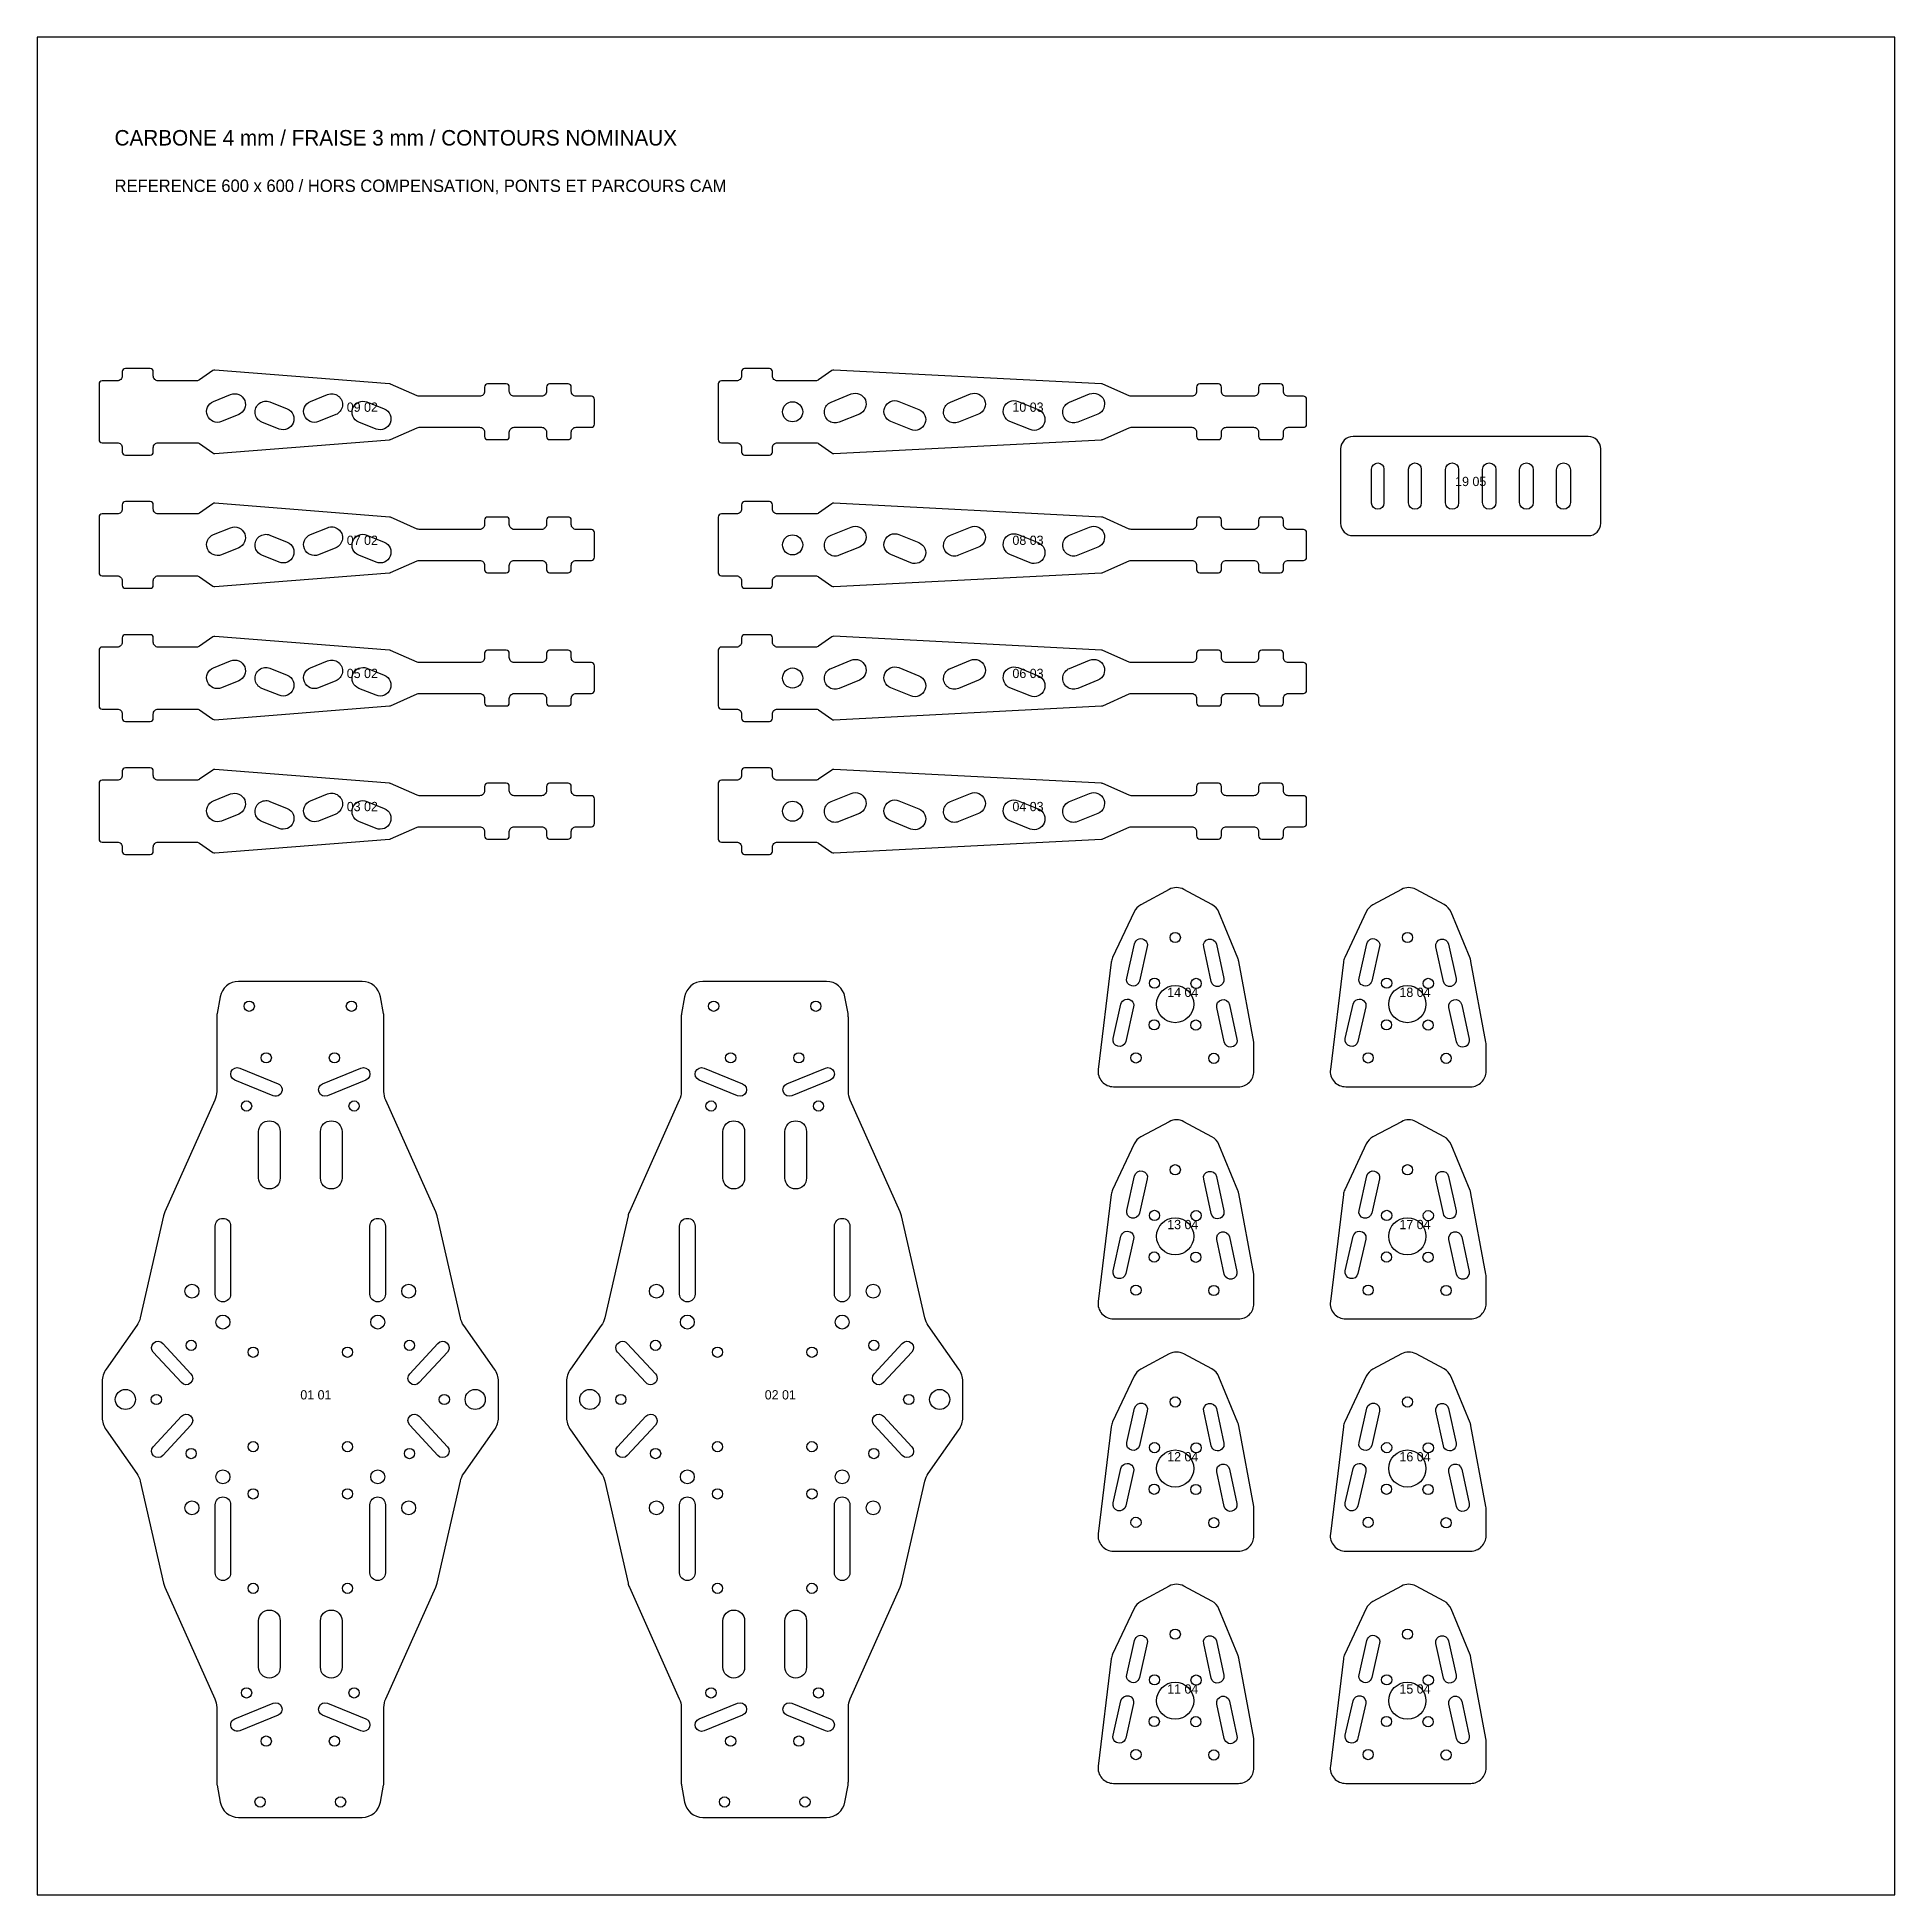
# Model space of a CAD drawing. Header units: millimetres. Extents: x 0 to 600, y 0 to 600.
import ezdxf

# ---------------------------------------------------------------- set-up
doc = ezdxf.new("R2010")
doc.units = ezdxf.units.MM
for name, color, linetype in [('ANNOTATIONS_NE_PAS_USINER', 3, 'Continuous'), ('DECOUPE', 7, 'Continuous'), ('PLAQUE_REFERENCE', 8, 'Continuous')]:
    doc.layers.add(name, color=color, linetype=linetype)

msp = doc.modelspace()

# ---------------------------------------------------------------- linework, layer by layer
at = {"layer": 'DECOUPE'}
for points in [[(20, 488), (20, 470, 0.414214), (21, 469), (25.9, 469, -0.414214), (27.5, 467.4), (27.5, 466, 0.414214), (28.5, 465), (36.5, 465, 0.414214), (37.5, 466), (37.5, 467.4, -0.414214), (39.1, 469), (51.5, 469, -0.153879), (52.41, 468.71), (56.71, 465.71, 0.174105), (57.36, 465.53), (113.83, 469.99, 0.085064), (114.16, 470.07), (122.69, 473.86, -0.104939), (123.34, 474), (142.9, 474, -0.414214), (144.5, 472.4), (144.5, 471, 0.414214), (145.5, 470), (151.5, 470, 0.414214), (152.5, 471), (152.5, 472.4, -0.414214), (154.1, 474), (162.9, 474, -0.414214), (164.5, 472.4), (164.5, 471, 0.414214), (165.5, 470), (171.5, 470, 0.414214), (172.5, 471), (172.5, 472.4, -0.414214), (174.1, 474), (179, 474, 0.414214), (180, 475), (180, 483, 0.414214), (179, 484), (174.1, 484, -0.414214), (172.5, 485.6), (172.5, 487, 0.414214), (171.5, 488), (165.5, 488, 0.414214), (164.5, 487), (164.5, 485.6, -0.414214), (162.9, 484), (154.1, 484, -0.414214), (152.5, 485.6), (152.5, 487, 0.414214), (151.5, 488), (145.5, 488, 0.414214), (144.5, 487), (144.5, 485.6, -0.414214), (142.9, 484), (123.34, 484, -0.104939), (122.69, 484.14), (114.16, 487.93, 0.085064), (113.83, 488.01), (57.36, 492.47, 0.174105), (56.71, 492.29), (52.41, 489.29, -0.153879), (51.5, 489), (39.1, 489, -0.414214), (37.5, 490.6), (37.5, 492, 0.414214), (36.5, 493), (28.5, 493, 0.414214), (27.5, 492), (27.5, 490.6, -0.414214), (25.9, 489), (21, 489, 0.414214)], [(220, 488), (220, 470, 0.414214), (221, 469), (225.9, 469, -0.414214), (227.5, 467.4), (227.5, 466, 0.414214), (228.5, 465), (236.5, 465, 0.414214), (237.5, 466), (237.5, 467.4, -0.414214), (239.1, 469), (251.5, 469, -0.153879), (252.41, 468.71), (256.72, 465.7, 0.167132), (257.34, 465.52), (343.81, 469.99, 0.091894), (344.17, 470.08), (352.69, 473.86, -0.104939), (353.34, 474), (372.9, 474, -0.414214), (374.5, 472.4), (374.5, 471, 0.414214), (375.5, 470), (381.5, 470, 0.414214), (382.5, 471), (382.5, 472.4, -0.414214), (384.1, 474), (392.9, 474, -0.414214), (394.5, 472.4), (394.5, 471, 0.414214), (395.5, 470), (401.5, 470, 0.414214), (402.5, 471), (402.5, 472.4, -0.414214), (404.1, 474), (409, 474, 0.414214), (410, 475), (410, 483, 0.414214), (409, 484), (404.1, 484, -0.414214), (402.5, 485.6), (402.5, 487, 0.414214), (401.5, 488), (395.5, 488, 0.414214), (394.5, 487), (394.5, 485.6, -0.414214), (392.9, 484), (384.1, 484, -0.414214), (382.5, 485.6), (382.5, 487, 0.414214), (381.5, 488), (375.5, 488, 0.414214), (374.5, 487), (374.5, 485.6, -0.414214), (372.9, 484), (353.34, 484, -0.104939), (352.69, 484.14), (344.17, 487.92, 0.091894), (343.81, 488.01), (257.34, 492.48, 0.167132), (256.72, 492.3), (252.41, 489.29, -0.153879), (251.5, 489), (239.1, 489, -0.414214), (237.5, 490.6), (237.5, 492, 0.414214), (236.5, 493), (228.5, 493, 0.414214), (227.5, 492), (227.5, 490.6, -0.414214), (225.9, 489), (221, 489, 0.414214)], [(65.09, 478.08), (59.53, 475.83, -1), (56.91, 482.32), (62.47, 484.57, -1)], [(78.14, 473.43), (72.57, 475.68, -1), (75.2, 482.17), (80.76, 479.92, -1)], [(96.43, 478.08), (90.86, 475.83, -1), (88.24, 482.32), (93.8, 484.57, -1)], [(109.47, 473.43), (103.91, 475.68, -1), (106.53, 482.17), (112.09, 479.92, -1)], [(265.56, 478.27), (259.07, 475.64, -1), (256.44, 482.13), (262.93, 484.76, -1)], [(282.18, 473.24), (275.69, 475.87, -1), (278.32, 482.36), (284.81, 479.73, -1)], [(304.06, 478.27), (297.57, 475.64, -1), (294.94, 482.13), (301.43, 484.76, -1)], [(320.68, 473.24), (314.19, 475.87, -1), (316.82, 482.36), (323.31, 479.73, -1)], [(342.56, 478.27), (336.07, 475.64, -1), (333.44, 482.13), (339.93, 484.76, -1)], [(421, 467), (421, 443, 0.414214), (425, 439), (501, 439, 0.414214), (505, 443), (505, 467, 0.414214), (501, 471), (425, 471, 0.414214)], [(435, 460.5), (435, 449.5, -1), (431, 449.5), (431, 460.5, -1)], [(447.05, 460.45), (447.05, 449.55, -1), (442.95, 449.55), (442.95, 460.45, -1)], [(459.1, 460.4), (459.1, 449.6, -1), (454.9, 449.6), (454.9, 460.4, -1)], [(471.15, 460.35), (471.15, 449.65, -1), (466.85, 449.65), (466.85, 460.35, -1)], [(483.2, 460.3), (483.2, 449.7, -1), (478.8, 449.7), (478.8, 460.3, -1)], [(495.25, 460.25), (495.25, 449.75, -1), (490.75, 449.75), (490.75, 460.25, -1)], [(20, 445), (20, 427, 0.414214), (21, 426), (25.9, 426, -0.414214), (27.5, 424.4), (27.5, 423, 0.414214), (28.5, 422), (36.5, 422, 0.414214), (37.5, 423), (37.5, 424.4, -0.414214), (39.1, 426), (51.5, 426, -0.153879), (52.41, 425.71), (56.71, 422.71, 0.174105), (57.36, 422.53), (113.83, 426.99, 0.085064), (114.16, 427.07), (122.69, 430.86, -0.104939), (123.34, 431), (142.9, 431, -0.414214), (144.5, 429.4), (144.5, 428, 0.414214), (145.5, 427), (151.5, 427, 0.414214), (152.5, 428), (152.5, 429.4, -0.414214), (154.1, 431), (162.9, 431, -0.414214), (164.5, 429.4), (164.5, 428, 0.414214), (165.5, 427), (171.5, 427, 0.414214), (172.5, 428), (172.5, 429.4, -0.414214), (174.1, 431), (179, 431, 0.414214), (180, 432), (180, 440, 0.414214), (179, 441), (174.1, 441, -0.414214), (172.5, 442.6), (172.5, 444, 0.414214), (171.5, 445), (165.5, 445, 0.414214), (164.5, 444), (164.5, 442.6, -0.414214), (162.9, 441), (154.1, 441, -0.414214), (152.5, 442.6), (152.5, 444, 0.414214), (151.5, 445), (145.5, 445, 0.414214), (144.5, 444), (144.5, 442.6, -0.414214), (142.9, 441), (123.34, 441, -0.104939), (122.69, 441.14), (114.16, 444.93, 0.085064), (113.83, 445.01), (57.36, 449.47, 0.174105), (56.71, 449.29), (52.41, 446.29, -0.153879), (51.5, 446), (39.1, 446, -0.414214), (37.5, 447.6), (37.5, 449, 0.414214), (36.5, 450), (28.5, 450, 0.414214), (27.5, 449), (27.5, 447.6, -0.414214), (25.9, 446), (21, 446, 0.414214)], [(220, 445), (220, 427, 0.414214), (221, 426), (225.9, 426, -0.414214), (227.5, 424.4), (227.5, 423, 0.414214), (228.5, 422), (236.5, 422, 0.414214), (237.5, 423), (237.5, 424.4, -0.414214), (239.1, 426), (251.5, 426, -0.153879), (252.41, 425.71), (256.72, 422.7, 0.167132), (257.34, 422.52), (343.81, 426.99, 0.091894), (344.17, 427.08), (352.69, 430.86, -0.104939), (353.34, 431), (372.9, 431, -0.414214), (374.5, 429.4), (374.5, 428, 0.414214), (375.5, 427), (381.5, 427, 0.414214), (382.5, 428), (382.5, 429.4, -0.414214), (384.1, 431), (392.9, 431, -0.414214), (394.5, 429.4), (394.5, 428, 0.414214), (395.5, 427), (401.5, 427, 0.414214), (402.5, 428), (402.5, 429.4, -0.414214), (404.1, 431), (409, 431, 0.414214), (410, 432), (410, 440, 0.414214), (409, 441), (404.1, 441, -0.414214), (402.5, 442.6), (402.5, 444, 0.414214), (401.5, 445), (395.5, 445, 0.414214), (394.5, 444), (394.5, 442.6, -0.414214), (392.9, 441), (384.1, 441, -0.414214), (382.5, 442.6), (382.5, 444, 0.414214), (381.5, 445), (375.5, 445, 0.414214), (374.5, 444), (374.5, 442.6, -0.414214), (372.9, 441), (353.34, 441, -0.104939), (352.69, 441.14), (344.17, 444.92, 0.091894), (343.81, 445.01), (257.34, 449.48, 0.167132), (256.72, 449.3), (252.41, 446.29, -0.153879), (251.5, 446), (239.1, 446, -0.414214), (237.5, 447.6), (237.5, 449, 0.414214), (236.5, 450), (228.5, 450, 0.414214), (227.5, 449), (227.5, 447.6, -0.414214), (225.9, 446), (221, 446, 0.414214)], [(65.09, 435.08), (59.53, 432.83, -1), (56.91, 439.32), (62.47, 441.57, -1)], [(78.14, 430.43), (72.57, 432.68, -1), (75.2, 439.17), (80.76, 436.92, -1)], [(96.43, 435.08), (90.86, 432.83, -1), (88.24, 439.32), (93.8, 441.57, -1)], [(109.47, 430.43), (103.91, 432.68, -1), (106.53, 439.17), (112.09, 436.92, -1)], [(265.56, 435.27), (259.07, 432.64, -1), (256.44, 439.13), (262.93, 441.76, -1)], [(282.18, 430.24), (275.69, 432.87, -1), (278.32, 439.36), (284.81, 436.73, -1)], [(304.06, 435.27), (297.57, 432.64, -1), (294.94, 439.13), (301.43, 441.76, -1)], [(320.68, 430.24), (314.19, 432.87, -1), (316.82, 439.36), (323.31, 436.73, -1)], [(342.56, 435.27), (336.07, 432.64, -1), (333.44, 439.13), (339.93, 441.76, -1)], [(20, 402), (20, 384, 0.414214), (21, 383), (25.9, 383, -0.414214), (27.5, 381.4), (27.5, 380, 0.414214), (28.5, 379), (36.5, 379, 0.414214), (37.5, 380), (37.5, 381.4, -0.414214), (39.1, 383), (51.5, 383, -0.153879), (52.41, 382.71), (56.71, 379.71, 0.174105), (57.36, 379.53), (113.83, 383.99, 0.085064), (114.16, 384.07), (122.69, 387.86, -0.104939), (123.34, 388), (142.9, 388, -0.414214), (144.5, 386.4), (144.5, 385, 0.414214), (145.5, 384), (151.5, 384, 0.414214), (152.5, 385), (152.5, 386.4, -0.414214), (154.1, 388), (162.9, 388, -0.414214), (164.5, 386.4), (164.5, 385, 0.414214), (165.5, 384), (171.5, 384, 0.414214), (172.5, 385), (172.5, 386.4, -0.414214), (174.1, 388), (179, 388, 0.414214), (180, 389), (180, 397, 0.414214), (179, 398), (174.1, 398, -0.414214), (172.5, 399.6), (172.5, 401, 0.414214), (171.5, 402), (165.5, 402, 0.414214), (164.5, 401), (164.5, 399.6, -0.414214), (162.9, 398), (154.1, 398, -0.414214), (152.5, 399.6), (152.5, 401, 0.414214), (151.5, 402), (145.5, 402, 0.414214), (144.5, 401), (144.5, 399.6, -0.414214), (142.9, 398), (123.34, 398, -0.104939), (122.69, 398.14), (114.16, 401.93, 0.085064), (113.83, 402.01), (57.36, 406.47, 0.174105), (56.71, 406.29), (52.41, 403.29, -0.153879), (51.5, 403), (39.1, 403, -0.414214), (37.5, 404.6), (37.5, 406, 0.414214), (36.5, 407), (28.5, 407, 0.414214), (27.5, 406), (27.5, 404.6, -0.414214), (25.9, 403), (21, 403, 0.414214)], [(220, 402), (220, 384, 0.414214), (221, 383), (225.9, 383, -0.414214), (227.5, 381.4), (227.5, 380, 0.414214), (228.5, 379), (236.5, 379, 0.414214), (237.5, 380), (237.5, 381.4, -0.414214), (239.1, 383), (251.5, 383, -0.153879), (252.41, 382.71), (256.72, 379.7, 0.167132), (257.34, 379.52), (343.81, 383.99, 0.091894), (344.17, 384.08), (352.69, 387.86, -0.104939), (353.34, 388), (372.9, 388, -0.414214), (374.5, 386.4), (374.5, 385, 0.414214), (375.5, 384), (381.5, 384, 0.414214), (382.5, 385), (382.5, 386.4, -0.414214), (384.1, 388), (392.9, 388, -0.414214), (394.5, 386.4), (394.5, 385, 0.414214), (395.5, 384), (401.5, 384, 0.414214), (402.5, 385), (402.5, 386.4, -0.414214), (404.1, 388), (409, 388, 0.414214), (410, 389), (410, 397, 0.414214), (409, 398), (404.1, 398, -0.414214), (402.5, 399.6), (402.5, 401, 0.414214), (401.5, 402), (395.5, 402, 0.414214), (394.5, 401), (394.5, 399.6, -0.414214), (392.9, 398), (384.1, 398, -0.414214), (382.5, 399.6), (382.5, 401, 0.414214), (381.5, 402), (375.5, 402, 0.414214), (374.5, 401), (374.5, 399.6, -0.414214), (372.9, 398), (353.34, 398, -0.104939), (352.69, 398.14), (344.17, 401.92, 0.091894), (343.81, 402.01), (257.34, 406.48, 0.167132), (256.72, 406.3), (252.41, 403.29, -0.153879), (251.5, 403), (239.1, 403, -0.414214), (237.5, 404.6), (237.5, 406, 0.414214), (236.5, 407), (228.5, 407, 0.414214), (227.5, 406), (227.5, 404.6, -0.414214), (225.9, 403), (221, 403, 0.414214)], [(65.09, 392.08), (59.53, 389.83, -1), (56.91, 396.32), (62.47, 398.57, -1)], [(78.14, 387.43), (72.57, 389.68, -1), (75.2, 396.17), (80.76, 393.92, -1)], [(96.43, 392.08), (90.86, 389.83, -1), (88.24, 396.32), (93.8, 398.57, -1)], [(109.47, 387.43), (103.91, 389.68, -1), (106.53, 396.17), (112.09, 393.92, -1)], [(265.56, 392.27), (259.07, 389.64, -1), (256.44, 396.13), (262.93, 398.76, -1)], [(282.18, 387.24), (275.69, 389.87, -1), (278.32, 396.36), (284.81, 393.73, -1)], [(304.06, 392.27), (297.57, 389.64, -1), (294.94, 396.13), (301.43, 398.76, -1)], [(320.68, 387.24), (314.19, 389.87, -1), (316.82, 396.36), (323.31, 393.73, -1)], [(342.56, 392.27), (336.07, 389.64, -1), (333.44, 396.13), (339.93, 398.76, -1)], [(20, 359), (20, 341, 0.414214), (21, 340), (25.9, 340, -0.414214), (27.5, 338.4), (27.5, 337, 0.414214), (28.5, 336), (36.5, 336, 0.414214), (37.5, 337), (37.5, 338.4, -0.414214), (39.1, 340), (51.5, 340, -0.153879), (52.41, 339.71), (56.71, 336.71, 0.174105), (57.36, 336.53), (113.83, 340.99, 0.085064), (114.16, 341.07), (122.69, 344.86, -0.104939), (123.34, 345), (142.9, 345, -0.414214), (144.5, 343.4), (144.5, 342, 0.414214), (145.5, 341), (151.5, 341, 0.414214), (152.5, 342), (152.5, 343.4, -0.414214), (154.1, 345), (162.9, 345, -0.414214), (164.5, 343.4), (164.5, 342, 0.414214), (165.5, 341), (171.5, 341, 0.414214), (172.5, 342), (172.5, 343.4, -0.414214), (174.1, 345), (179, 345, 0.414214), (180, 346), (180, 354, 0.414214), (179, 355), (174.1, 355, -0.414214), (172.5, 356.6), (172.5, 358, 0.414214), (171.5, 359), (165.5, 359, 0.414214), (164.5, 358), (164.5, 356.6, -0.414214), (162.9, 355), (154.1, 355, -0.414214), (152.5, 356.6), (152.5, 358, 0.414214), (151.5, 359), (145.5, 359, 0.414214), (144.5, 358), (144.5, 356.6, -0.414214), (142.9, 355), (123.34, 355, -0.104939), (122.69, 355.14), (114.16, 358.93, 0.085064), (113.83, 359.01), (57.36, 363.47, 0.174105), (56.71, 363.29), (52.41, 360.29, -0.153879), (51.5, 360), (39.1, 360, -0.414214), (37.5, 361.6), (37.5, 363, 0.414214), (36.5, 364), (28.5, 364, 0.414214), (27.5, 363), (27.5, 361.6, -0.414214), (25.9, 360), (21, 360, 0.414214)], [(220, 359), (220, 341, 0.414214), (221, 340), (225.9, 340, -0.414214), (227.5, 338.4), (227.5, 337, 0.414214), (228.5, 336), (236.5, 336, 0.414214), (237.5, 337), (237.5, 338.4, -0.414214), (239.1, 340), (251.5, 340, -0.153879), (252.41, 339.71), (256.72, 336.7, 0.167132), (257.34, 336.52), (343.81, 340.99, 0.091894), (344.17, 341.08), (352.69, 344.86, -0.104939), (353.34, 345), (372.9, 345, -0.414214), (374.5, 343.4), (374.5, 342, 0.414214), (375.5, 341), (381.5, 341, 0.414214), (382.5, 342), (382.5, 343.4, -0.414214), (384.1, 345), (392.9, 345, -0.414214), (394.5, 343.4), (394.5, 342, 0.414214), (395.5, 341), (401.5, 341, 0.414214), (402.5, 342), (402.5, 343.4, -0.414214), (404.1, 345), (409, 345, 0.414214), (410, 346), (410, 354, 0.414214), (409, 355), (404.1, 355, -0.414214), (402.5, 356.6), (402.5, 358, 0.414214), (401.5, 359), (395.5, 359, 0.414214), (394.5, 358), (394.5, 356.6, -0.414214), (392.9, 355), (384.1, 355, -0.414214), (382.5, 356.6), (382.5, 358, 0.414214), (381.5, 359), (375.5, 359, 0.414214), (374.5, 358), (374.5, 356.6, -0.414214), (372.9, 355), (353.34, 355, -0.104939), (352.69, 355.14), (344.17, 358.92, 0.091894), (343.81, 359.01), (257.34, 363.48, 0.167132), (256.72, 363.3), (252.41, 360.29, -0.153879), (251.5, 360), (239.1, 360, -0.414214), (237.5, 361.6), (237.5, 363, 0.414214), (236.5, 364), (228.5, 364, 0.414214), (227.5, 363), (227.5, 361.6, -0.414214), (225.9, 360), (221, 360, 0.414214)], [(65.09, 349.08), (59.53, 346.83, -1), (56.91, 353.32), (62.47, 355.57, -1)], [(96.43, 349.08), (90.86, 346.83, -1), (88.24, 353.32), (93.8, 355.57, -1)], [(265.56, 349.27), (259.07, 346.64, -1), (256.44, 353.13), (262.93, 355.76, -1)], [(304.06, 349.27), (297.57, 346.64, -1), (294.94, 353.13), (301.43, 355.76, -1)], [(342.56, 349.27), (336.07, 346.64, -1), (333.44, 353.13), (339.93, 355.76, -1)], [(78.14, 344.43), (72.57, 346.68, -1), (75.2, 353.17), (80.76, 350.92, -1)], [(109.47, 344.43), (103.91, 346.68, -1), (106.53, 353.17), (112.09, 350.92, -1)], [(282.18, 344.24), (275.69, 346.87, -1), (278.32, 353.36), (284.81, 350.73, -1)], [(320.68, 344.24), (314.19, 346.87, -1), (316.82, 353.36), (323.31, 350.73, -1)], [(346.9, 301.2), (342.68, 266.61, 0.45022), (347.65, 261), (388, 261, 0.414214), (393, 266), (393, 274.54, 0.04581), (392.92, 275.45), (388.09, 301.49, 0.051921), (387.8, 302.48), (381.68, 317.35, 0.173265), (379.43, 319.85), (370.37, 324.72, 0.252118), (365.63, 324.72), (356.45, 319.78, 0.160613), (354.3, 317.51), (347.34, 302.73, 0.079791)], [(421.9, 301.2), (417.68, 266.61, 0.45022), (422.65, 261), (463, 261, 0.414214), (468, 266), (468, 274.54, 0.04581), (467.92, 275.45), (463.09, 301.49, 0.051921), (462.8, 302.48), (456.68, 317.35, 0.173265), (454.43, 319.85), (445.37, 324.72, 0.252118), (440.63, 324.72), (431.45, 319.78, 0.160613), (429.3, 317.51), (422.34, 302.73, 0.079791)], [(358.56, 306.27), (356.03, 295.15, -1), (351.94, 296.08), (354.46, 307.2, -1)], [(380.87, 307.06), (383.28, 295.92, -1), (379.18, 295.03), (376.77, 306.17, -1)], [(433.56, 306.27), (431.03, 295.15, -1), (426.94, 296.08), (429.46, 307.2, -1)], [(455.87, 307.06), (458.28, 295.92, -1), (454.18, 295.03), (451.77, 306.17, -1)], [(58.11, 35.38), (59.1, 29.95, 0.362465), (65.03, 25), (104.97, 25, 0.362465), (110.9, 29.95), (111.89, 35.38, 0.044994), (112, 36.63), (112, 60.51, -0.105555), (112.61, 63.36), (128.72, 99.37, 0.049027), (129.15, 100.67), (136.69, 133.65, -0.097798), (137.8, 136.13), (147.72, 150.18, 0.154887), (149, 154.22), (149, 165.78, 0.154887), (147.72, 169.82), (137.8, 183.87, -0.097798), (136.69, 186.35), (129.15, 219.33, 0.049027), (128.72, 220.63), (112.61, 256.64, -0.105555), (112, 259.49), (112, 283.37, 0.044994), (111.89, 284.62), (110.9, 290.05, 0.362465), (104.97, 295), (65.03, 295, 0.362465), (59.1, 290.05), (58.11, 284.62, 0.044994), (58, 283.37), (58, 259.49, -0.105555), (57.39, 256.64), (41.28, 220.63, 0.049027), (40.85, 219.33), (33.31, 186.35, -0.097798), (32.2, 183.87), (22.28, 169.82, 0.154887), (21, 165.78), (21, 154.22, 0.154887), (22.28, 150.18), (32.2, 136.13, -0.097798), (33.31, 133.65), (40.85, 100.67, 0.049027), (41.28, 99.37), (57.39, 63.36, -0.105555), (58, 60.51), (58, 36.63, 0.044994)], [(208.11, 35.38), (209.1, 29.95, 0.362465), (215.03, 25), (254.97, 25, 0.362465), (260.9, 29.95), (261.89, 35.38, 0.044994), (262, 36.63), (262, 60.51, -0.105555), (262.61, 63.36), (278.72, 99.37, 0.049027), (279.15, 100.67), (286.69, 133.65, -0.097798), (287.8, 136.13), (297.72, 150.18, 0.154887), (299, 154.22), (299, 165.78, 0.154887), (297.72, 169.82), (287.8, 183.87, -0.097798), (286.69, 186.35), (279.15, 219.33, 0.049027), (278.72, 220.63), (262.61, 256.64, -0.105555), (262, 259.49), (262, 283.37, 0.044994), (261.89, 284.62), (260.9, 290.05, 0.362465), (254.97, 295), (215.03, 295, 0.362465), (209.1, 290.05), (208.11, 284.62, 0.044994), (208, 283.37), (208, 259.49, -0.105555), (207.39, 256.64), (191.28, 220.63, 0.049027), (190.85, 219.33), (183.31, 186.35, -0.097798), (182.2, 183.87), (172.28, 169.82, 0.154887), (171, 165.78), (171, 154.22, 0.154887), (172.28, 150.18), (182.2, 136.13, -0.097798), (183.31, 133.65), (190.85, 100.67, 0.049027), (191.28, 99.37), (207.39, 63.36, -0.105555), (208, 60.51), (208, 36.63, 0.044994)], [(354.13, 286.76), (351.6, 275.65, -1), (347.5, 276.58), (350.03, 287.69, -1)], [(385.1, 287.51), (387.51, 276.37, -1), (383.4, 275.48), (380.99, 286.62, -1)], [(429.13, 286.76), (426.6, 275.65, -1), (422.5, 276.58), (425.03, 287.69, -1)], [(460.1, 287.51), (462.51, 276.37, -1), (458.4, 275.48), (455.99, 286.62, -1)], [(65.41, 267.04), (77.82, 261.97, -1), (76.23, 258.09), (63.82, 263.15, -1)], [(106.18, 263.15), (93.77, 258.09, -1), (92.18, 261.97), (104.59, 267.04, -1)], [(215.41, 267.04), (227.82, 261.97, -1), (226.23, 258.09), (213.82, 263.15, -1)], [(256.18, 263.15), (243.77, 258.09, -1), (242.18, 261.97), (254.59, 267.04, -1)], [(78.5, 246.5), (78.5, 231.5, -1), (71.5, 231.5), (71.5, 246.5, -1)], [(98.5, 246.5), (98.5, 231.5, -1), (91.5, 231.5), (91.5, 246.5, -1)], [(228.5, 246.5), (228.5, 231.5, -1), (221.5, 231.5), (221.5, 246.5, -1)], [(248.5, 246.5), (248.5, 231.5, -1), (241.5, 231.5), (241.5, 246.5, -1)], [(346.9, 226.2), (342.68, 191.61, 0.45022), (347.65, 186), (388, 186, 0.414214), (393, 191), (393, 199.54, 0.04581), (392.92, 200.45), (388.09, 226.49, 0.051921), (387.8, 227.48), (381.68, 242.35, 0.173265), (379.43, 244.85), (370.37, 249.72, 0.252118), (365.63, 249.72), (356.45, 244.78, 0.160613), (354.3, 242.51), (347.34, 227.73, 0.079791)], [(421.9, 226.2), (417.68, 191.61, 0.45022), (422.65, 186), (463, 186, 0.414214), (468, 191), (468, 199.54, 0.04581), (467.92, 200.45), (463.09, 226.49, 0.051921), (462.8, 227.48), (456.68, 242.35, 0.173265), (454.43, 244.85), (445.37, 249.72, 0.252118), (440.63, 249.72), (431.45, 244.78, 0.160613), (429.3, 242.51), (422.34, 227.73, 0.079791)], [(358.56, 231.27), (356.03, 220.15, -1), (351.94, 221.08), (354.46, 232.2, -1)], [(380.87, 232.06), (383.28, 220.92, -1), (379.18, 220.03), (376.77, 231.17, -1)], [(433.56, 231.27), (431.03, 220.15, -1), (426.94, 221.08), (429.46, 232.2, -1)], [(455.87, 232.06), (458.28, 220.92, -1), (454.18, 220.03), (451.77, 231.17, -1)], [(62.5, 216), (62.5, 194, -1), (57.5, 194), (57.5, 216, -1)], [(112.5, 216), (112.5, 194, -1), (107.5, 194), (107.5, 216, -1)], [(212.5, 216), (212.5, 194, -1), (207.5, 194), (207.5, 216, -1)], [(262.5, 216), (262.5, 194, -1), (257.5, 194), (257.5, 216, -1)], [(354.13, 211.76), (351.6, 200.65, -1), (347.5, 201.58), (350.03, 212.69, -1)], [(385.1, 212.51), (387.51, 201.37, -1), (383.4, 200.48), (380.99, 211.62, -1)], [(429.13, 211.76), (426.6, 200.65, -1), (422.5, 201.58), (425.03, 212.69, -1)], [(460.1, 212.51), (462.51, 201.37, -1), (458.4, 200.48), (455.99, 211.62, -1)], [(40.57, 178.12), (49.68, 168.29, -1), (46.6, 165.43), (37.49, 175.27, -1)], [(132.51, 175.27), (123.4, 165.43, -1), (120.32, 168.29), (129.43, 178.12, -1)], [(190.57, 178.12), (199.68, 168.29, -1), (196.6, 165.43), (187.49, 175.27, -1)], [(282.51, 175.27), (273.4, 165.43, -1), (270.32, 168.29), (279.43, 178.12, -1)], [(346.9, 151.2), (342.68, 116.61, 0.45022), (347.65, 111), (388, 111, 0.414214), (393, 116), (393, 124.54, 0.04581), (392.92, 125.45), (388.09, 151.49, 0.051921), (387.8, 152.48), (381.68, 167.35, 0.173265), (379.43, 169.85), (370.37, 174.72, 0.252118), (365.63, 174.72), (356.45, 169.78, 0.160613), (354.3, 167.51), (347.34, 152.73, 0.079791)], [(421.9, 151.2), (417.68, 116.61, 0.45022), (422.65, 111), (463, 111, 0.414214), (468, 116), (468, 124.54, 0.04581), (467.92, 125.45), (463.09, 151.49, 0.051921), (462.8, 152.48), (456.68, 167.35, 0.173265), (454.43, 169.85), (445.37, 174.72, 0.252118), (440.63, 174.72), (431.45, 169.78, 0.160613), (429.3, 167.51), (422.34, 152.73, 0.079791)], [(358.56, 156.27), (356.03, 145.15, -1), (351.94, 146.08), (354.46, 157.2, -1)], [(380.87, 157.06), (383.28, 145.92, -1), (379.18, 145.03), (376.77, 156.17, -1)], [(433.56, 156.27), (431.03, 145.15, -1), (426.94, 146.08), (429.46, 157.2, -1)], [(455.87, 157.06), (458.28, 145.92, -1), (454.18, 145.03), (451.77, 156.17, -1)], [(37.49, 144.73), (46.6, 154.57, -1), (49.68, 151.71), (40.57, 141.88, -1)], [(129.43, 141.88), (120.32, 151.71, -1), (123.4, 154.57), (132.51, 144.73, -1)], [(187.49, 144.73), (196.6, 154.57, -1), (199.68, 151.71), (190.57, 141.88, -1)], [(279.43, 141.88), (270.32, 151.71, -1), (273.4, 154.57), (282.51, 144.73, -1)], [(354.13, 136.76), (351.6, 125.65, -1), (347.5, 126.58), (350.03, 137.69, -1)], [(385.1, 137.51), (387.51, 126.37, -1), (383.4, 125.48), (380.99, 136.62, -1)], [(429.13, 136.76), (426.6, 125.65, -1), (422.5, 126.58), (425.03, 137.69, -1)], [(460.1, 137.51), (462.51, 126.37, -1), (458.4, 125.48), (455.99, 136.62, -1)], [(62.5, 126), (62.5, 104, -1), (57.5, 104), (57.5, 126, -1)], [(112.5, 126), (112.5, 104, -1), (107.5, 104), (107.5, 126, -1)], [(212.5, 126), (212.5, 104, -1), (207.5, 104), (207.5, 126, -1)], [(262.5, 126), (262.5, 104, -1), (257.5, 104), (257.5, 126, -1)], [(346.9, 76.2), (342.68, 41.61, 0.45022), (347.65, 36), (388, 36, 0.414214), (393, 41), (393, 49.54, 0.04581), (392.92, 50.45), (388.09, 76.49, 0.051921), (387.8, 77.48), (381.68, 92.35, 0.173265), (379.43, 94.85), (370.37, 99.72, 0.252118), (365.63, 99.72), (356.45, 94.78, 0.160613), (354.3, 92.51), (347.34, 77.73, 0.079791)], [(421.9, 76.2), (417.68, 41.61, 0.45022), (422.65, 36), (463, 36, 0.414214), (468, 41), (468, 49.54, 0.04581), (467.92, 50.45), (463.09, 76.49, 0.051921), (462.8, 77.48), (456.68, 92.35, 0.173265), (454.43, 94.85), (445.37, 99.72, 0.252118), (440.63, 99.72), (431.45, 94.78, 0.160613), (429.3, 92.51), (422.34, 77.73, 0.079791)], [(78.5, 88.5), (78.5, 73.5, -1), (71.5, 73.5), (71.5, 88.5, -1)], [(98.5, 88.5), (98.5, 73.5, -1), (91.5, 73.5), (91.5, 88.5, -1)], [(228.5, 88.5), (228.5, 73.5, -1), (221.5, 73.5), (221.5, 88.5, -1)], [(248.5, 88.5), (248.5, 73.5, -1), (241.5, 73.5), (241.5, 88.5, -1)], [(358.56, 81.27), (356.03, 70.15, -1), (351.94, 71.08), (354.46, 82.2, -1)], [(380.87, 82.06), (383.28, 70.92, -1), (379.18, 70.03), (376.77, 81.17, -1)], [(433.56, 81.27), (431.03, 70.15, -1), (426.94, 71.08), (429.46, 82.2, -1)], [(455.87, 82.06), (458.28, 70.92, -1), (454.18, 70.03), (451.77, 81.17, -1)], [(63.82, 56.85), (76.23, 61.91, -1), (77.82, 58.03), (65.41, 52.96, -1)], [(104.59, 52.96), (92.18, 58.03, -1), (93.77, 61.91), (106.18, 56.85, -1)], [(213.82, 56.85), (226.23, 61.91, -1), (227.82, 58.03), (215.41, 52.96, -1)], [(254.59, 52.96), (242.18, 58.03, -1), (243.77, 61.91), (256.18, 56.85, -1)], [(354.13, 61.76), (351.6, 50.65, -1), (347.5, 51.58), (350.03, 62.69, -1)], [(385.1, 62.51), (387.51, 51.37, -1), (383.4, 50.48), (380.99, 61.62, -1)], [(429.13, 61.76), (426.6, 50.65, -1), (422.5, 51.58), (425.03, 62.69, -1)], [(460.1, 62.51), (462.51, 51.37, -1), (458.4, 50.48), (455.99, 61.62, -1)]]:
    msp.add_lwpolyline(points, format="xyb", close=True, dxfattribs=at)
for centre, radius in [((244, 479), 3.25), ((244, 436), 3.25), ((244, 393), 3.25), ((244, 350), 3.25), ((367.58, 309.19), 1.65), ((442.58, 309.19), 1.65), ((360.88, 294.44), 1.65), ((374.32, 294.37), 1.65), ((435.88, 294.44), 1.65), ((449.32, 294.37), 1.65), ((68.5, 287), 1.65), ((101.5, 287), 1.65), ((218.5, 287), 1.65), ((251.5, 287), 1.65), ((367.56, 287.69), 6), ((442.56, 287.69), 6), ((360.81, 281), 1.65), ((374.25, 280.93), 1.65), ((435.81, 281), 1.65), ((449.25, 280.93), 1.65), ((73.99, 270.34), 1.65), ((96.01, 270.34), 1.65), ((223.99, 270.34), 1.65), ((246.01, 270.34), 1.65), ((354.9, 270.31), 1.65), ((380.05, 270.18), 1.65), ((429.9, 270.31), 1.65), ((455.05, 270.18), 1.65), ((67.65, 254.78), 1.65), ((102.35, 254.78), 1.65), ((217.65, 254.78), 1.65), ((252.35, 254.78), 1.65), ((367.58, 234.19), 1.65), ((442.58, 234.19), 1.65), ((360.88, 219.44), 1.65), ((367.56, 212.69), 6), ((374.32, 219.37), 1.65), ((435.88, 219.44), 1.65), ((442.56, 212.69), 6), ((449.32, 219.37), 1.65), ((360.81, 206), 1.65), ((374.25, 205.93), 1.65), ((435.81, 206), 1.65), ((449.25, 205.93), 1.65), ((50, 195), 2.25), ((120, 195), 2.25), ((200, 195), 2.25), ((270, 195), 2.25), ((354.9, 195.31), 1.65), ((380.05, 195.18), 1.65), ((429.9, 195.31), 1.65), ((455.05, 195.18), 1.65), ((60, 185), 2.25), ((110, 185), 2.25), ((210, 185), 2.25), ((260, 185), 2.25), ((49.75, 177.48), 1.65), ((69.75, 175.25), 1.65), ((100.25, 175.25), 1.65), ((120.25, 177.48), 1.65), ((199.75, 177.48), 1.65), ((219.75, 175.25), 1.65), ((250.25, 175.25), 1.65), ((270.25, 177.48), 1.65), ((28.5, 160), 3.25), ((141.5, 160), 3.25), ((178.5, 160), 3.25), ((291.5, 160), 3.25), ((38.5, 160), 1.65), ((131.5, 160), 1.65), ((188.5, 160), 1.65), ((281.5, 160), 1.65), ((367.58, 159.19), 1.65), ((442.58, 159.19), 1.65), ((49.75, 142.52), 1.65), ((69.75, 144.75), 1.65), ((100.25, 144.75), 1.65), ((120.25, 142.52), 1.65), ((199.75, 142.52), 1.65), ((219.75, 144.75), 1.65), ((250.25, 144.75), 1.65), ((270.25, 142.52), 1.65), ((360.88, 144.44), 1.65), ((374.32, 144.37), 1.65), ((435.88, 144.44), 1.65), ((449.32, 144.37), 1.65), ((367.56, 137.69), 6), ((442.56, 137.69), 6), ((60, 135), 2.25), ((110, 135), 2.25), ((210, 135), 2.25), ((260, 135), 2.25), ((360.81, 131), 1.65), ((374.25, 130.93), 1.65), ((435.81, 131), 1.65), ((449.25, 130.93), 1.65), ((50, 125), 2.25), ((69.75, 129.5), 1.65), ((100.25, 129.5), 1.65), ((120, 125), 2.25), ((200, 125), 2.25), ((219.75, 129.5), 1.65), ((250.25, 129.5), 1.65), ((270, 125), 2.25), ((354.9, 120.31), 1.65), ((380.05, 120.18), 1.65), ((429.9, 120.31), 1.65), ((455.05, 120.18), 1.65), ((69.75, 99), 1.65), ((100.25, 99), 1.65), ((219.75, 99), 1.65), ((250.25, 99), 1.65), ((367.58, 84.19), 1.65), ((442.58, 84.19), 1.65), ((67.65, 65.22), 1.65), ((102.35, 65.22), 1.65), ((217.65, 65.22), 1.65), ((252.35, 65.22), 1.65), ((360.88, 69.44), 1.65), ((367.56, 62.69), 6), ((374.32, 69.37), 1.65), ((435.88, 69.44), 1.65), ((442.56, 62.69), 6), ((449.32, 69.37), 1.65), ((360.81, 56), 1.65), ((374.25, 55.93), 1.65), ((435.81, 56), 1.65), ((449.25, 55.93), 1.65), ((73.99, 49.66), 1.65), ((96.01, 49.66), 1.65), ((223.99, 49.66), 1.65), ((246.01, 49.66), 1.65), ((354.9, 45.31), 1.65), ((380.05, 45.18), 1.65), ((429.9, 45.31), 1.65), ((455.05, 45.18), 1.65), ((72, 30), 1.65), ((98, 30), 1.65), ((222, 30), 1.65), ((248, 30), 1.65)]:
    msp.add_circle(centre, radius, dxfattribs=at)
at = {"layer": 'PLAQUE_REFERENCE'}
msp.add_lwpolyline([(0, 0), (600, 0), (600, 600), (0, 600)], close=True, dxfattribs=at)

# ---------------------------------------------------------------- texts
at = {"layer": 'ANNOTATIONS_NE_PAS_USINER'}
for s, height, p in [('CARBONE 4 mm / FRAISE 3 mm / CONTOURS NOMINAUX', 5, (25, 565)), ('REFERENCE 600 x 600 / HORS COMPENSATION, PONTS ET PARCOURS CAM', 4, (25, 550)), ('09 02', 3, (100, 479)), ('10 03', 3, (315, 479)), ('19 05', 3, (458, 455)), ('07 02', 3, (100, 436)), ('08 03', 3, (315, 436)), ('05 02', 3, (100, 393)), ('06 03', 3, (315, 393)), ('03 02', 3, (100, 350)), ('04 03', 3, (315, 350)), ('14 04', 3, (365, 290)), ('18 04', 3, (440, 290)), ('13 04', 3, (365, 215)), ('17 04', 3, (440, 215)), ('01 01', 3, (85, 160)), ('02 01', 3, (235, 160)), ('12 04', 3, (365, 140)), ('16 04', 3, (440, 140)), ('11 04', 3, (365, 65)), ('15 04', 3, (440, 65))]:
    msp.add_text(s, height=height, dxfattribs=at).set_placement(p)

doc.saveas('drawing.dxf')
